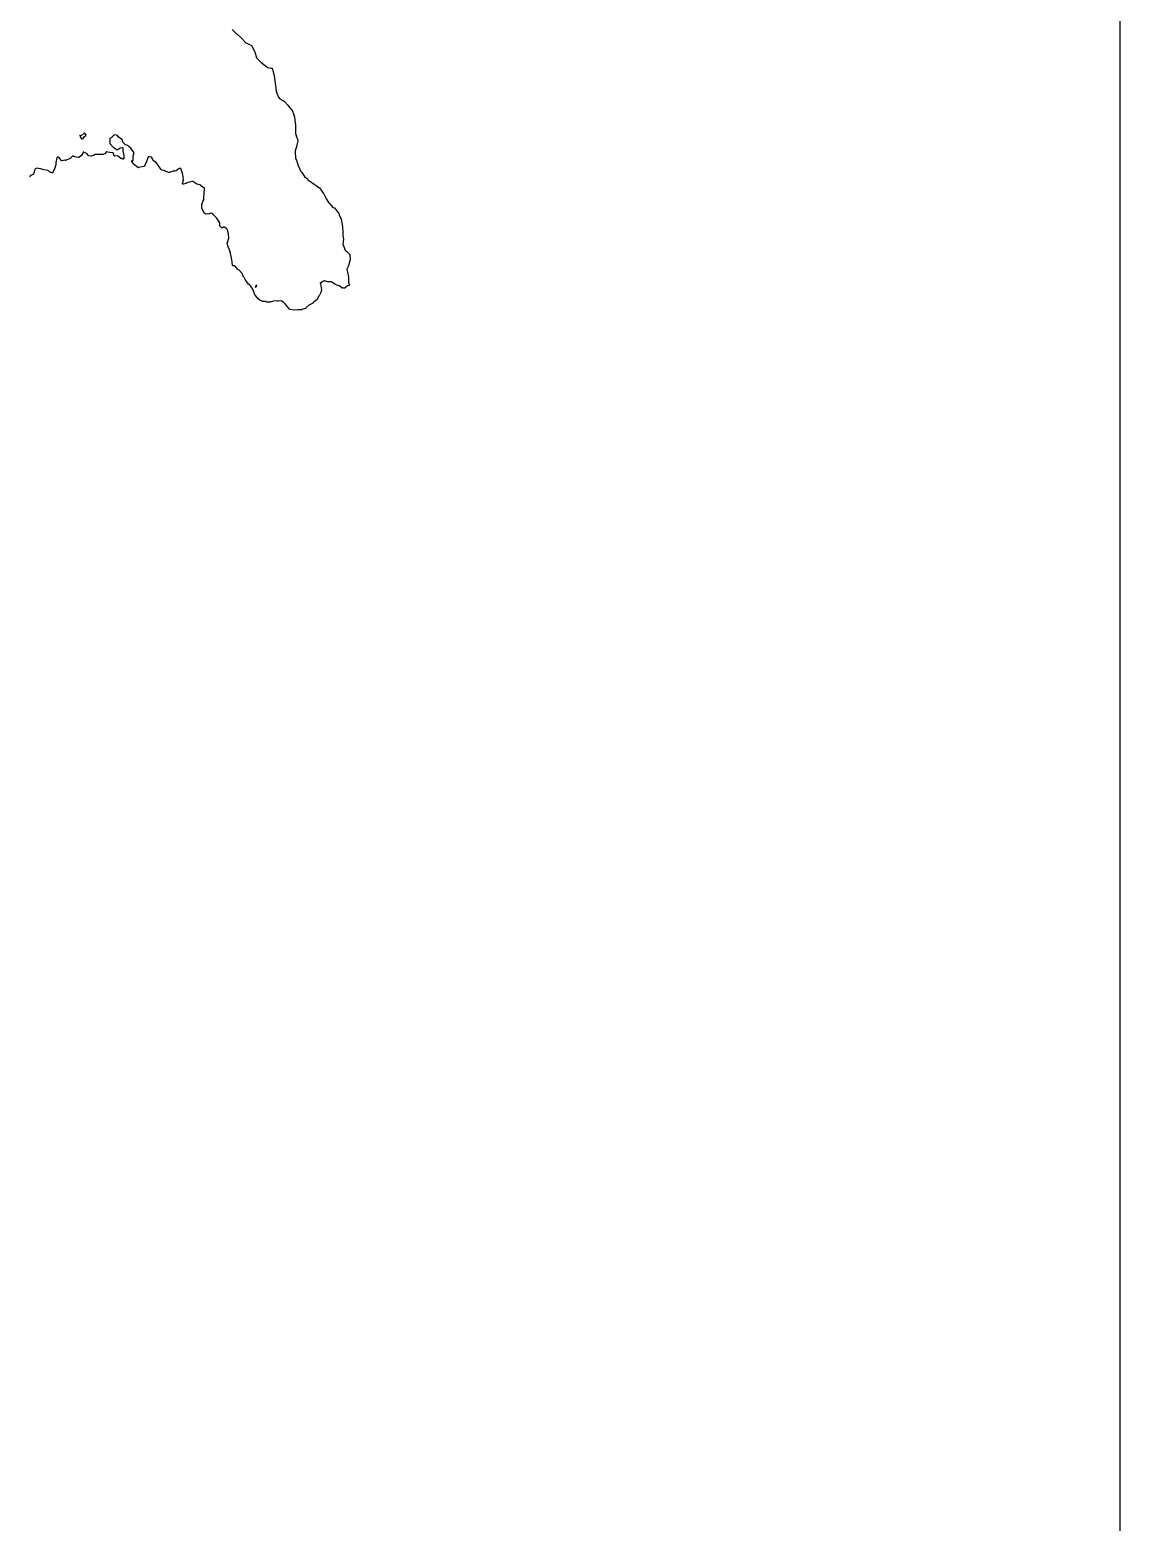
# Model space of a CAD drawing. Header units: millimetres. Extents: x 0 to 600, y 0 to 900.
# Drawn here: x 478 to 600, y 447.3 to 614.4 of the extents above; entities that cross this region are included whole.
import ezdxf

# ---------------------------------------------------------------- set-up
doc = ezdxf.new("R2010")
doc.units = ezdxf.units.MM
doc.layers.add('CORTE', color=1, linetype='Continuous')
doc.layers.add('HOJA', color=8, linetype='Continuous')

msp = doc.modelspace()

# ---------------------------------------------------------------- linework, layer by layer
at = {"layer": 'CORTE'}
msp.add_lwpolyline([(500.61, 614.44), (500.66, 614.39), (500.66, 614.39), (501.12, 613.97), (501.12, 613.97), (501.15, 613.94), (501.63, 613.51), (501.63, 613.51), (501.64, 613.5), (501.64, 613.5), (501.64, 613.5), (502.1, 612.98), (502.13, 612.95), (502.17, 612.93), (502.17, 612.93), (502.57, 612.77), (502.57, 612.77), (502.74, 612.67), (502.75, 612.67), (502.76, 612.65), (502.77, 612.64), (503.1, 612.03), (503.12, 612.01), (503.12, 612), (503.12, 612), (503.14, 611.95), (503.36, 611.27), (503.69, 610.94), (503.69, 610.93), (503.82, 610.77), (504.16, 610.53), (504.16, 610.53), (504.37, 610.35), (504.62, 610.17), (505, 610.12), (505.01, 610.12), (505.04, 610.11), (505.05, 610.1), (505.07, 610.09), (505.07, 610.09), (505.08, 610.09), (505.1, 610.07), (505.1, 610.06), (505.13, 610), (505.13, 610), (505.14, 609.99), (505.33, 609.28), (505.33, 609.27), (505.35, 609.03), (505.43, 608.4), (505.48, 608.17), (505.48, 608.16), (505.55, 607.53), (505.61, 607.3), (505.81, 606.85), (505.97, 606.68), (506.35, 606.46), (506.41, 606.43), (506.42, 606.42), (506.43, 606.41), (506.43, 606.41), (506.86, 605.95), (506.93, 605.87), (507.31, 605.42), (507.32, 605.41), (507.32, 605.39), (507.51, 604.88), (507.59, 604.67), (507.59, 604.67), (507.61, 604.55), (507.69, 603.77), (507.69, 603.72), (507.69, 603.56), (507.7, 602.97), (507.7, 602.97), (507.69, 602.8), (507.87, 602.29), (507.96, 602.1), (507.96, 602.09), (507.96, 602.08), (507.96, 601.97), (507.96, 601.96), (507.94, 601.82), (507.94, 601.82), (507.83, 601.34), (507.66, 600.8), (507.66, 600.79), (507.66, 600.78), (507.66, 600.78), (507.66, 600.78), (507.72, 600.01), (507.75, 599.93), (507.8, 599.82), (508.02, 599.22), (508.19, 598.81), (508.3, 598.53), (508.41, 598.41), (508.41, 598.41), (508.72, 597.98), (508.92, 597.78), (509.2, 597.51), (509.37, 597.43), (509.37, 597.43), (509.81, 597.13), (509.81, 597.13), (509.82, 597.12), (509.86, 597.06), (510.05, 596.96), (510.05, 596.95), (510.32, 596.76), (510.38, 596.72), (510.39, 596.72), (510.39, 596.71), (510.39, 596.71), (510.66, 596.34), (510.8, 596.13), (510.86, 596.04), (510.86, 596.04), (511.15, 595.49), (511.41, 595.08), (511.54, 594.91), (511.9, 594.51), (512.03, 594.47), (512.04, 594.47), (512.05, 594.46), (512.06, 594.46), (512.4, 594.04), (512.52, 593.94), (512.53, 593.93), (512.54, 593.91), (512.54, 593.9), (512.58, 593.68), (512.82, 593.21), (512.82, 593.2), (512.93, 592.6), (512.93, 592.6), (512.97, 592.36), (512.97, 592.36), (513.01, 591.75), (513.01, 591.75), (513.01, 591.41), (513.06, 590.97), (513.06, 590.96), (513.01, 590.43), (513.08, 590.22), (513.27, 589.75), (513.45, 589.58), (513.76, 589.29), (513.77, 589.28), (513.77, 589.28), (513.78, 589.27), (513.78, 589.26), (513.78, 589.25), (513.84, 588.71), (513.84, 588.71), (513.84, 588.7), (513.84, 588.69), (513.69, 588.14), (513.69, 588.14), (513.68, 588.1), (513.67, 588.07), (513.67, 588.06), (513.46, 587.6), (513.58, 587.08), (513.62, 586.71), (513.62, 586.71), (513.64, 586.15), (513.72, 585.87), (513.73, 585.86), (513.73, 585.85), (513.72, 585.83), (513.72, 585.82), (513.7, 585.8), (513.69, 585.79), (513.68, 585.79), (513.54, 585.73), (513.25, 585.5), (513.25, 585.5), (513.23, 585.49), (513.22, 585.49), (513.22, 585.49), (513.2, 585.49), (513.11, 585.5), (512.99, 585.48), (512.98, 585.48), (512.97, 585.49), (512.96, 585.49), (512.95, 585.49), (512.94, 585.49), (512.62, 585.74), (512.33, 585.83), (512.19, 585.87), (512.18, 585.87), (511.82, 586.11), (511.71, 586.18), (511.7, 586.18), (511.32, 586.17), (511.32, 586.17), (511.31, 586.18), (510.95, 586.3), (510.94, 586.29), (510.93, 586.28), (510.92, 586.28), (510.91, 586.28), (510.9, 586.27), (510.85, 586.27), (510.55, 586.06), (510.54, 586.06), (510.52, 586.05), (510.51, 586.05), (510.5, 586.05), (510.49, 586.05), (510.48, 586.05), (510.47, 586.06), (510.46, 586.06), (510.45, 586.06), (510.5, 586), (510.5, 586), (510.51, 585.99), (510.51, 585.98), (510.61, 585.29), (510.61, 585.28), (510.61, 585.27), (510.61, 585.26), (510.55, 585), (510.55, 584.99), (510.55, 584.99), (510.39, 584.7), (510.39, 584.7), (510.35, 584.64), (510.13, 584.23), (510.12, 584.22), (510.12, 584.21), (509.98, 584.1), (509.72, 583.86), (509.6, 583.77), (509.6, 583.76), (509.59, 583.76), (509.22, 583.59), (509.22, 583.59), (509.2, 583.59), (508.87, 583.26), (508.86, 583.23), (508.85, 583.22), (508.84, 583.2), (508.82, 583.2), (508.82, 583.19), (508.73, 583.17), (508.41, 583.07), (508.4, 583.06), (508.26, 583.05), (508.25, 583.05), (507.97, 583.06), (507.58, 583.01), (507.57, 583.01), (507.56, 583), (507.56, 583), (507.55, 583), (507.55, 583), (507.11, 583.07), (507.1, 583.08), (507.09, 583.08), (507.08, 583.09), (507.07, 583.1), (506.84, 583.36), (506.56, 583.74), (506.41, 583.88), (506.12, 584.07), (505.79, 584.03), (505.78, 584.03), (505.72, 584.04), (505.64, 584.04), (505.31, 584.07), (505.13, 583.99), (505.13, 583.98), (505.12, 583.98), (504.91, 583.93), (504.91, 583.92), (504.54, 583.91), (504.53, 583.9), (504.51, 583.91), (504.5, 583.91), (504.49, 583.91), (504.49, 583.92), (504.48, 583.92), (504.48, 583.92), (504.47, 583.93), (504.43, 583.97), (504.37, 583.97), (504.05, 583.97), (504.04, 583.97), (504.02, 583.97), (504.01, 583.97), (503.71, 584.12), (503.71, 584.13), (503.54, 584.27), (503.53, 584.27), (503.22, 584.65), (503.22, 584.65), (503.21, 584.66), (502.94, 585.37), (502.94, 585.37), (502.54, 585.9), (502.48, 585.92), (502.48, 585.92), (502.46, 585.93), (502.45, 585.94), (502.07, 586.45), (502.07, 586.46), (501.91, 586.75), (501.9, 586.75), (501.74, 587.11), (501.39, 587.5), (501.26, 587.56), (501.25, 587.56), (501.24, 587.57), (501.24, 587.58), (500.91, 587.99), (500.74, 587.97), (500.73, 587.97), (500.72, 587.97), (500.72, 587.97), (500.71, 587.98), (500.7, 587.98), (500.69, 587.98), (500.69, 587.99), (500.68, 588), (500.67, 588.01), (500.67, 588.02), (500.66, 588.02), (500.66, 588.03), (500.63, 588.44), (500.54, 588.89), (500.42, 589.38), (500.34, 589.66), (500.15, 590.21), (500.09, 590.39), (500.06, 590.48), (500.05, 590.49), (500.05, 590.5), (500.05, 590.51), (500.05, 590.52), (500.06, 590.53), (500.06, 590.54), (500.07, 590.55), (500.07, 590.56), (500.08, 590.57), (500.09, 590.57), (500.11, 590.58), (500.24, 591.07), (500.21, 591.52), (500.14, 591.88), (499.98, 592.18), (499.91, 592.2), (499.9, 592.2), (499.9, 592.21), (499.69, 592.34), (499.55, 592.25), (499.54, 592.24), (499.53, 592.24), (499.52, 592.23), (499.51, 592.23), (499.5, 592.23), (499.49, 592.24), (499.47, 592.24), (499.47, 592.24), (499.46, 592.25), (499.45, 592.25), (499.25, 592.46), (499.24, 592.46), (499.24, 592.47), (499.24, 592.47), (499.23, 592.48), (499.23, 592.49), (499.23, 592.5), (499.23, 592.5), (499.22, 592.79), (498.98, 593.19), (498.87, 593.37), (498.54, 593.7), (498.4, 593.82), (498.16, 593.89), (498.07, 593.81), (498.06, 593.81), (498.05, 593.8), (498.04, 593.8), (498.03, 593.8), (498.02, 593.8), (497.71, 593.77), (497.7, 593.77), (497.68, 593.78), (497.68, 593.78), (497.57, 593.82), (497.56, 593.82), (497.56, 593.82), (497.55, 593.83), (497.54, 593.84), (497.53, 593.84), (497.53, 593.85), (497.22, 594.38), (497.22, 594.39), (497.21, 594.4), (497.21, 594.41), (497.21, 594.83), (497.21, 594.83), (497.21, 594.84), (497.21, 594.85), (497.35, 595.18), (497.43, 595.37), (497.46, 595.65), (497.47, 596.05), (497.54, 596.68), (497.11, 596.95), (497.1, 596.96), (497.01, 597.05), (496.69, 597.12), (496.68, 597.12), (496.67, 597.12), (496.67, 597.13), (496.32, 597.36), (496.22, 597.41), (496.11, 597.42), (495.85, 597.36), (495.55, 597.27), (495.48, 597.2), (495.48, 597.2), (495.47, 597.19), (495.45, 597.19), (495.16, 597.11), (495.15, 597.11), (495.14, 597.11), (495.13, 597.11), (495.11, 597.11), (495.1, 597.11), (495.1, 597.12), (495.09, 597.12), (495.08, 597.13), (495.07, 597.14), (495.07, 597.16), (495.06, 597.17), (495.06, 597.17), (495.06, 597.18), (495.06, 597.19), (495.06, 597.2), (495.18, 597.61), (495.11, 598.19), (495.02, 598.48), (494.87, 598.87), (494.78, 598.89), (494.7, 598.86), (494.43, 598.67), (494.42, 598.66), (494.41, 598.66), (494.21, 598.59), (494.21, 598.59), (494.2, 598.59), (494.19, 598.59), (493.99, 598.59), (493.66, 598.41), (493.66, 598.41), (493.65, 598.41), (493.64, 598.41), (493.63, 598.41), (493.56, 598.41), (493.56, 598.41), (493.55, 598.41), (493.49, 598.43), (493.48, 598.43), (493.1, 598.6), (492.77, 598.7), (492.77, 598.7), (492.76, 598.7), (492.63, 598.79), (492.63, 598.8), (492.62, 598.81), (492.31, 599.28), (492.1, 599.53), (491.83, 599.75), (491.82, 599.76), (491.81, 599.77), (491.81, 599.77), (491.59, 600.16), (491.33, 600.17), (491.33, 600.17), (491.22, 600.18), (491.2, 600.18), (491.14, 599.97), (491.04, 599.64), (491.04, 599.63), (491.04, 599.63), (491.03, 599.62), (490.96, 599.51), (490.8, 599.13), (490.8, 599.13), (490.79, 599.12), (490.79, 599.12), (490.78, 599.11), (490.78, 599.1), (490.77, 599.1), (490.77, 599.1), (490.76, 599.09), (490.75, 599.09), (490.74, 599.09), (490.54, 599.06), (490.14, 598.97), (490.14, 598.96), (490.13, 598.96), (490.12, 598.96), (490.11, 598.96), (490.1, 598.96), (490.09, 598.97), (490.08, 598.97), (490.07, 598.97), (489.59, 599.35), (489.58, 599.36), (489.58, 599.37), (489.54, 599.47), (489.39, 599.66), (489.39, 599.67), (489.38, 599.68), (489.38, 599.7), (489.38, 599.72), (489.38, 599.72), (489.39, 599.73), (489.39, 599.74), (489.4, 599.75), (489.41, 599.76), (489.41, 599.76), (489.42, 599.76), (489.42, 599.77), (489.44, 599.77), (489.45, 599.77), (489.53, 599.78), (489.54, 600.28), (489.54, 600.29), (489.54, 600.3), (489.54, 600.31), (489.66, 600.62), (489.35, 601.03), (489.35, 601.03), (489.27, 601.15), (488.89, 601.46), (488.72, 601.52), (488.71, 601.52), (488.7, 601.53), (488.69, 601.54), (488.4, 601.83), (488.39, 601.84), (488.38, 601.85), (488.38, 601.86), (488.29, 602.14), (487.91, 602.38), (487.91, 602.38), (487.9, 602.38), (487.89, 602.39), (487.77, 602.56), (487.49, 602.66), (487.33, 602.56), (487.16, 602.37), (487.16, 602.37), (487.15, 602.36), (487.15, 602.36), (486.94, 602.24), (486.92, 601.68), (487.33, 601.23), (487.35, 601.23), (487.36, 601.22), (487.75, 600.95), (488.04, 601.14), (488.04, 601.15), (488.1, 601.18), (488.11, 601.18), (488.11, 601.18), (488.12, 601.19), (488.29, 601.22), (488.29, 601.23), (488.3, 601.23), (488.31, 601.23), (488.32, 601.23), (488.33, 601.22), (488.34, 601.22), (488.35, 601.21), (488.35, 601.21), (488.35, 601.21), (488.36, 601.2), (488.37, 601.19), (488.37, 601.19), (488.38, 601.17), (488.38, 601.16), (488.4, 600.84), (488.48, 600.28), (488.48, 600.28), (488.49, 600), (488.5, 599.99), (488.49, 599.97), (488.49, 599.96), (488.48, 599.95), (488.48, 599.95), (488.47, 599.94), (488.46, 599.93), (488.45, 599.93), (488.45, 599.93), (488.44, 599.92), (488.43, 599.92), (488.41, 599.92), (488.41, 599.92), (488.39, 599.93), (488.38, 599.93), (488.27, 600), (488.21, 600), (488.21, 600), (488.19, 600), (488.19, 600), (488.18, 600), (488.17, 600.01), (487.8, 600.29), (487.49, 600.26), (487.48, 600.26), (487.46, 600.27), (487.44, 600.28), (487.43, 600.29), (487.42, 600.31), (487.3, 600.63), (486.93, 600.66), (486.92, 600.66), (486.91, 600.67), (486.9, 600.67), (486.89, 600.68), (486.53, 600.75), (486.41, 600.55), (486.4, 600.55), (486.4, 600.54), (486.39, 600.53), (486.38, 600.53), (486.38, 600.52), (486.13, 600.45), (486.13, 600.45), (486.12, 600.44), (485.71, 600.45), (485.7, 600.45), (485.69, 600.45), (485.68, 600.46), (485.68, 600.46), (485.29, 600.43), (485.1, 600.33), (485.1, 600.32), (485.09, 600.32), (484.89, 600.27), (484.88, 600.27), (484.87, 600.26), (484.57, 600.31), (484.56, 600.31), (484.55, 600.31), (484.55, 600.32), (484.54, 600.32), (484.54, 600.33), (484.53, 600.33), (484.53, 600.34), (484.36, 600.57), (483.98, 600.72), (483.98, 600.72), (483.97, 600.73), (483.96, 600.74), (483.92, 600.61), (483.92, 600.6), (483.92, 600.59), (483.91, 600.59), (483.7, 600.29), (483.7, 600.29), (483.69, 600.28), (483.69, 600.28), (483.68, 600.27), (483.65, 600.26), (483.45, 600.12), (483.45, 600.12), (483.44, 600.12), (483.43, 600.11), (483.41, 600.11), (483.41, 600.11), (483.4, 600.11), (483.19, 600.14), (482.99, 600.17), (482.98, 600.17), (482.97, 600.17), (482.96, 600.18), (482.96, 600.18), (482.77, 600.3), (482.5, 600), (482.5, 600), (482.49, 599.99), (482.49, 599.99), (482.48, 599.98), (482.47, 599.98), (482.46, 599.98), (482.41, 599.97), (482.23, 599.88), (482.23, 599.88), (482.02, 599.79), (482.02, 599.78), (482.01, 599.78), (482, 599.78), (481.99, 599.78), (481.98, 599.78), (481.9, 599.79), (481.59, 599.73), (481.59, 599.73), (481.57, 599.73), (481.56, 599.73), (481.55, 599.73), (481.54, 599.74), (481.53, 599.75), (481.52, 599.75), (481.52, 599.75), (481.51, 599.76), (481.3, 600.04), (481.1, 600.17), (480.99, 600.07), (480.87, 599.54), (480.9, 599.49), (480.9, 599.48), (480.9, 599.47), (480.9, 599.47), (480.9, 599.46), (480.9, 599.45), (480.88, 599.29), (480.87, 599.28), (480.75, 598.85), (480.75, 598.84), (480.75, 598.83), (480.56, 598.42), (480.56, 598.41), (480.55, 598.4), (480.54, 598.39), (480.53, 598.39), (480.53, 598.39), (480.52, 598.38), (480.5, 598.38), (480.5, 598.38), (480.49, 598.38), (480.48, 598.39), (480.25, 598.46), (480.25, 598.46), (480.24, 598.46), (480.23, 598.47), (480.01, 598.65), (479.98, 598.65), (479.59, 598.71), (479.59, 598.71), (479.16, 598.82), (479.16, 598.82), (479.15, 598.82), (479.14, 598.82), (478.74, 598.93), (478.53, 598.81), (478.45, 598.51), (478.38, 598.25), (478.37, 598.25), (478.37, 598.24), (478.36, 598.23), (478.35, 598.22), (478.34, 598.21), (478.34, 598.21), (478.05, 598.1), (477.92, 597.94)], dxfattribs=at)
for points in [[(483.57, 602.59), (483.64, 602.35), (483.8, 602.15), (483.94, 602.25), (484.11, 602.46), (484.27, 602.59), (484.12, 602.84), (484.09, 602.85), (484.07, 602.84), (483.72, 602.52), (483.57, 602.59)], [(503.3, 585.8), (503.18, 585.58), (503.34, 585.65), (503.37, 585.72), (503.36, 585.78), (503.34, 585.8), (503.3, 585.8)]]:
    msp.add_lwpolyline(points, close=True, dxfattribs=at)
at = {"layer": 'HOJA'}
msp.add_lwpolyline([(0, 0), (600, 0), (600, 900), (0, 900)], close=True, dxfattribs=at)

doc.saveas('drawing.dxf')
